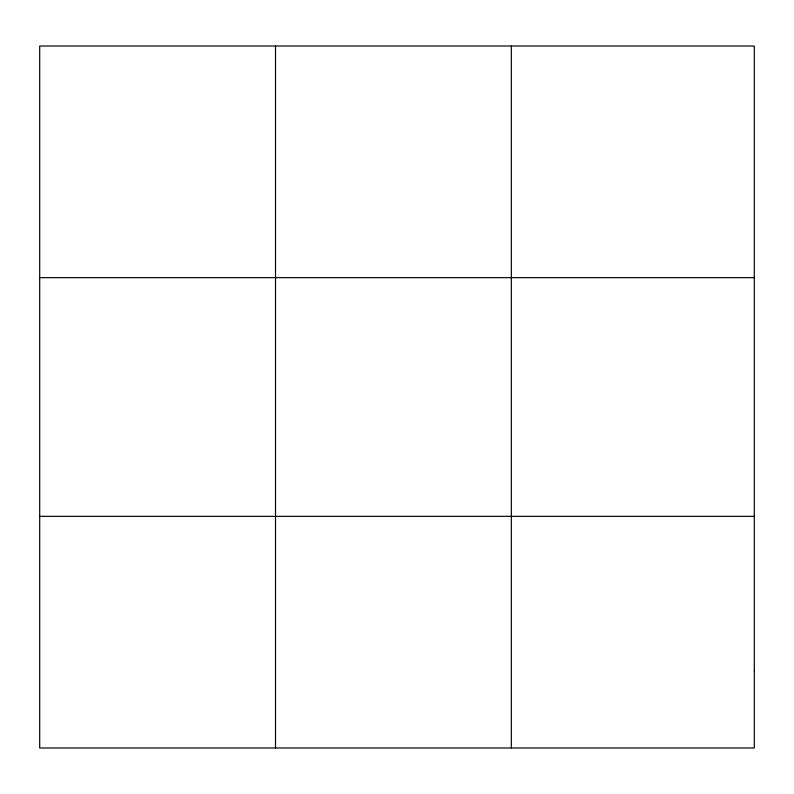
<?xml version="1.0" encoding="UTF-8"?>
<svg xmlns="http://www.w3.org/2000/svg" width="794" height="794" viewBox="0 0 794 794"><rect width="100%" height="100%" fill="white"/><g stroke="black" fill="none" stroke-linecap="round" stroke-linejoin="round"><path stroke-width="1.19" d="M275.518 46.012L275.518 747.988M511.336 46.012L511.336 747.988M39.7 277.662L754.3 277.662M39.7 516.338L754.3 516.338M754.3 670.771L754.3 747.988L39.7 747.988L39.7 46.012L754.3 46.012L754.3 670.771"/></g></svg>
